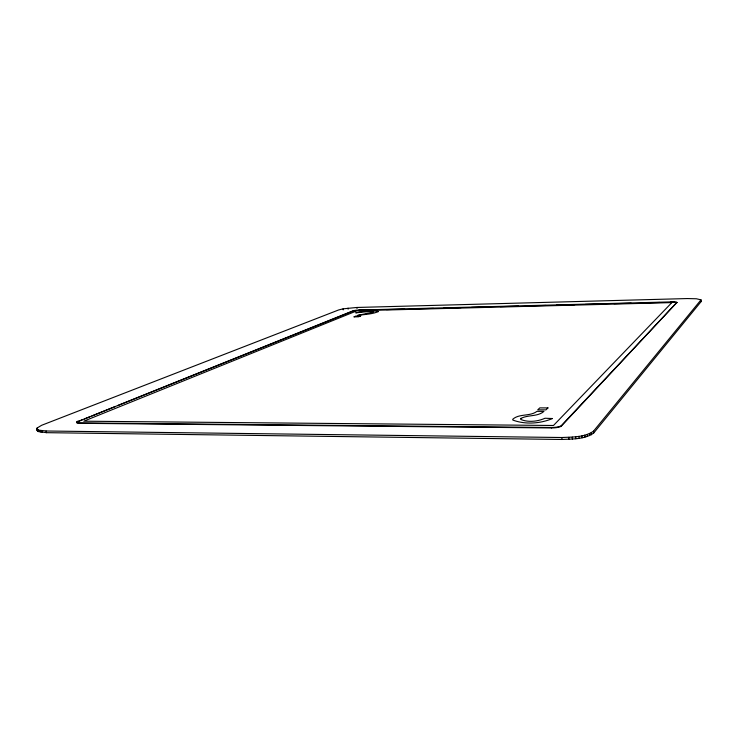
<?xml version="1.0" encoding="UTF-8"?>
<svg xmlns="http://www.w3.org/2000/svg" width="738" height="738" viewBox="0 0 738 738"><rect width="100%" height="100%" fill="white"/><g stroke="black" fill="none" stroke-linecap="round" stroke-linejoin="round"><path stroke-width="1.11" d="M701.008 299.849L701.1 301.611L593.62 433.105C584.579 439.451 572.559 438.935 561.996 439.47L46.337 432.671L37.924 431.361L37.121 430.291L37.094 428.031L41.642 425.282L338.604 309.969L343.115 308.835L356.934 307.46L687.309 298.558L696.414 298.77L701.008 299.849L593.509 431.167C584.459 437.486 572.448 436.97 561.876 437.514L46.107 431.001L38.69 430.134L37.103 429.202L37.094 428.031M561.415 426.029L676.866 302.469A5.065 0.72 -2.7 0 0 672.567 301.86L358.779 310.052A4.529 0.609 -4.8 0 0 352.884 310.864L77.951 421.546A7.269 1.393 -7.7 0 0 79.612 423.298L551.59 427.957A8.127 1.946 -3 0 0 561.415 426.029L561.406 425.549M676.866 302.469L561.397 425.558A8.127 1.946 -3 0 1 551.563 427.486L79.566 422.892A7.269 1.393 -7.7 0 1 77.905 421.14M77.951 421.546L82.232 419.83M84.372 418.972L89.722 416.822M91.863 415.964L115.396 406.509M117.536 405.651L352.912 311.132A4.529 0.609 -4.8 0 1 356.5 310.467M377.192 309.84L358.779 310.052M386.389 309.6L404.775 309.121M415.125 308.853L433.51 308.373M443.861 308.106L461.093 307.654M471.444 307.386L489.829 306.907M500.18 306.639L518.565 306.159M528.906 305.892L546.148 305.44M556.498 305.172L574.884 304.693M585.225 304.425L602.466 303.973M613.961 303.678L631.202 303.226M641.543 302.958L659.938 302.479M670.279 302.211L672.576 302.156A5.065 0.72 -2.7 0 1 674.984 302.183M700.62 300.753L701.1 301.611M37.703 429.71L37.924 431.361M37.103 429.202L37.324 430.854M36.9 428.64L37.121 430.291M46.107 431.001L46.337 432.671M41.752 430.752L41.983 432.413M40.046 430.485L40.267 432.145M38.69 430.134L38.911 431.795M343.115 308.835L343.207 309.886M348.022 308.115L348.115 309.157M356.934 307.46L357.026 308.502M551.563 427.486L551.59 427.957M561.876 437.514L561.996 439.47M578.943 436.315L579.053 438.28M575.686 436.776L575.797 438.732M572.291 437.127L572.402 439.082M568.813 437.366L568.924 439.331M589.459 433.667L589.561 435.623M587.3 434.433L587.411 436.389M584.8 435.134L584.911 437.09M581.996 435.771L582.107 437.726M593.509 431.167L593.62 433.105M591.23 432.865L591.332 434.811M676.552 302.414A5.065 0.72 -2.7 0 1 676.875 302.764M520.954 418.418L520.705 419.424C528.233 422.597 537.605 421.555 544.985 418.252L552.439 418.529C540.391 423.723 525.059 424.71 512.845 420.06L512.707 419.304C519.192 413.372 530.032 416.684 536.969 411.352L543.934 411.389C537.67 416.878 528.021 414.645 520.954 418.418M378.243 311.611C372.044 314.305 364.36 314.379 357.644 315.421L373.649 311.98L369.194 311.482L355.725 312.829C362.976 311.15 371.002 309.951 378.243 311.611M671.848 302.598L553.482 425.485L83.763 421.195L357.035 310.763L671.848 302.598M547.974 407.92L545.945 409.876L537.725 409.839L539.81 407.883L547.974 407.92M360.614 315.938L358.622 316.777L353.853 316.888L355.864 316.058L360.614 315.938"/></g></svg>
